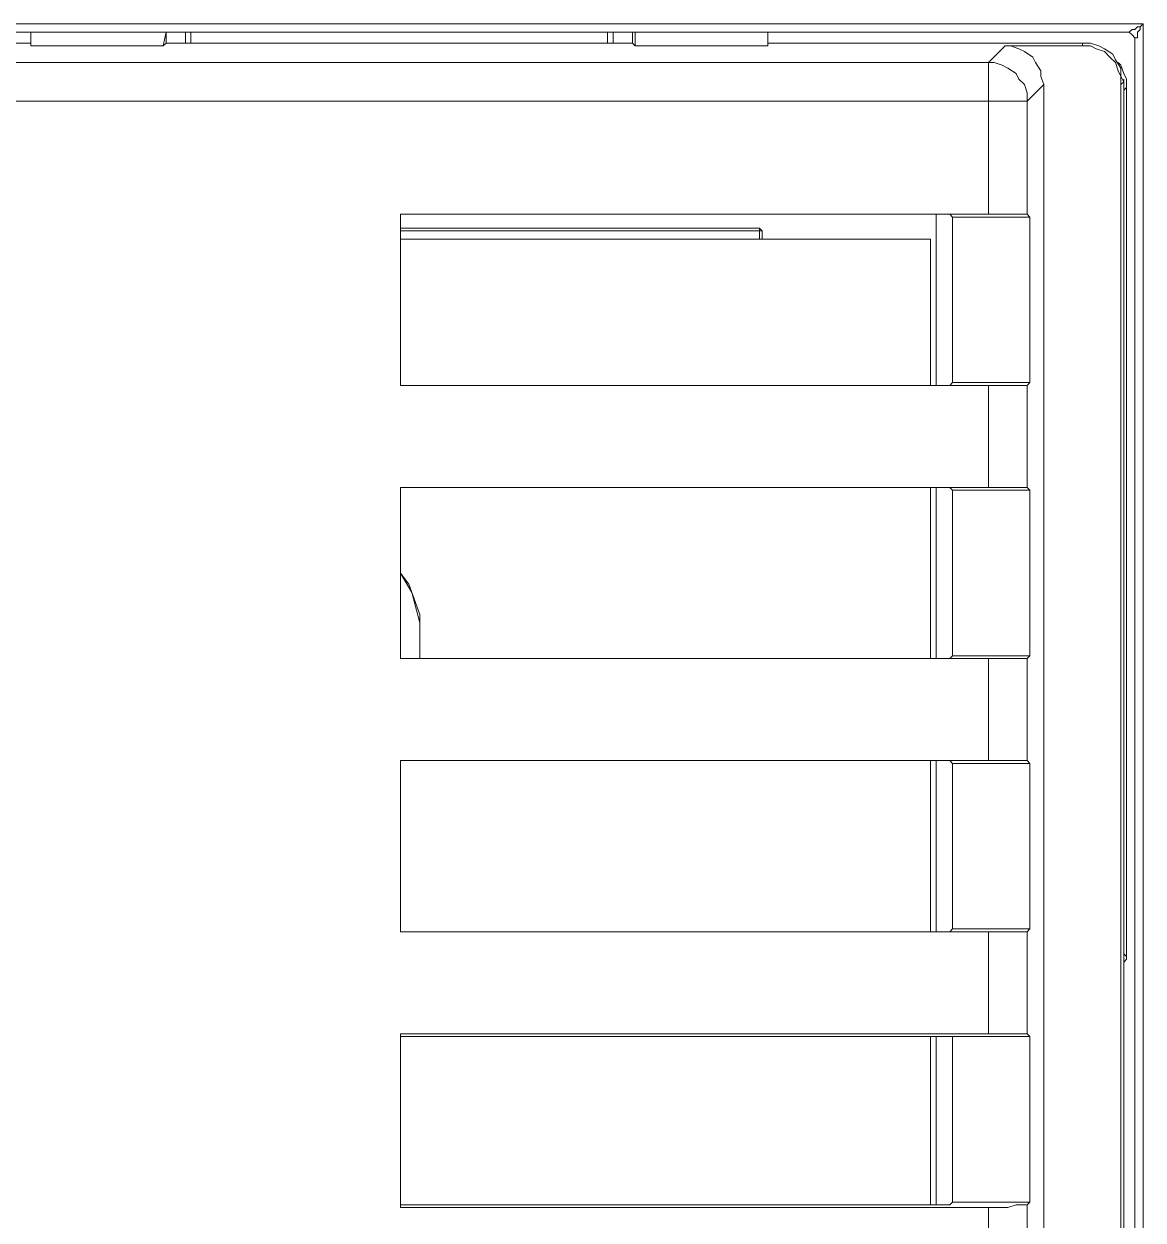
# Model space of a CAD drawing. Header units: centimetres. Extents: x -12.2 to 12.2, y -6.1 to 6.1.
# Drawn here: x -7.083 to -5.652, y 2.215 to 3.745 of the extents above; entities that cross this region are included whole.
import ezdxf

# ---------------------------------------------------------------- set-up
doc = ezdxf.new("R2010")
doc.units = ezdxf.units.CM
doc.header["$MEASUREMENT"] = 0
doc.layers.add('Camada 1', color=7, linetype='Continuous')

msp = doc.modelspace()

# ---------------------------------------------------------------- linework, layer by layer
at = {"layer": 'Camada 1', "lineweight": 9}
for points in [[(-10.15359, 3.74466), (-10.15359, 3.74466), (-5.65215, 3.74466), (-5.65215, 3.74466)], [(-5.67331, 3.73408), (-5.67331, 3.73408), (-10.13242, 3.73408), (-10.13242, 3.73408)], [(-7.07384, 3.71644), (-7.07384, 3.71644), (-7.07384, 3.73408), (-7.07384, 3.73408)], [(-6.90451, 3.71644), (-6.90451, 3.71644), (-6.90098, 3.73408), (-6.90098, 3.73408)], [(-6.90098, 3.73408), (-6.90098, 3.73408), (-6.90098, 3.71997), (-6.90098, 3.71997)], [(-6.87629, 3.71997), (-6.87629, 3.71997), (-6.87629, 3.73408), (-6.87629, 3.73408)], [(-6.86923, 3.73408), (-6.86923, 3.73408), (-6.86923, 3.71997), (-6.86923, 3.71997)], [(-6.33654, 3.71997), (-6.33654, 3.71997), (-6.33654, 3.73408), (-6.33654, 3.73408)], [(-6.32948, 3.73408), (-6.32948, 3.73408), (-6.32948, 3.71997), (-6.32948, 3.71997)], [(-6.30479, 3.71997), (-6.30479, 3.71997), (-6.30479, 3.73408), (-6.30479, 3.73408)], [(-6.30126, 3.73408), (-6.30126, 3.73408), (-6.30126, 3.71644), (-6.30126, 3.71644)], [(-6.13192, 3.71644), (-6.13192, 3.71644), (-6.13192, 3.73408), (-6.13192, 3.73408)], [(-5.65215, 3.74466), (-5.65215, 3.74466), (-5.65215, -2.02326), (-5.65215, -2.02326)], [(-8.7319, 3.71997), (-8.7319, 3.71997), (-7.07384, 3.71997), (-7.07384, 3.71997)], [(-6.90451, 3.71644), (-6.90451, 3.71644), (-7.07384, 3.71644), (-7.07384, 3.71644)], [(-6.90098, 3.71997), (-6.90098, 3.71997), (-6.90451, 3.71644), (-6.90451, 3.71644)], [(-6.90098, 3.71997), (-6.90098, 3.71997), (-6.30479, 3.71997), (-6.30479, 3.71997)], [(-6.30479, 3.71997), (-6.30479, 3.71997), (-6.30126, 3.71644), (-6.30126, 3.71644)], [(-6.13192, 3.71644), (-6.13192, 3.71644), (-6.30126, 3.71644), (-6.30126, 3.71644)], [(-6.13192, 3.71997), (-6.13192, 3.71997), (-5.72976, 3.71997), (-5.72976, 3.71997)], [(-5.8497, 3.69527), (-5.8497, 3.69527), (-5.82854, 3.71644), (-5.82854, 3.71644)], [(-5.72976, 3.71644), (-5.72976, 3.71644), (-5.82854, 3.71644), (-5.82854, 3.71644)], [(-5.72976, 3.71644), (-5.72976, 3.71644), (-5.72976, 3.71997), (-5.72976, 3.71997)], [(-5.66273, -2.02326), (-5.66273, -2.02326), (-5.66273, 3.72349), (-5.66273, 3.72349)], [(-9.95604, 3.69527), (-9.95604, 3.69527), (-5.8497, 3.69527), (-5.8497, 3.69527)], [(-5.67684, 3.67058), (-5.67684, 3.67058), (-5.68037, 3.66705), (-5.68037, 3.66705)], [(-5.67684, 3.67058), (-5.67684, 3.67058), (-5.67684, 2.44644), (-5.67684, 2.44644)], [(-5.77915, 3.66705), (-5.77915, 3.66705), (-5.80031, 3.64588), (-5.80031, 3.64588)], [(-5.77915, -2.05501), (-5.77915, -2.05501), (-5.77915, 3.66705), (-5.77915, 3.66705)], [(-5.68037, -2.05501), (-5.68037, -2.05501), (-5.68037, 3.66705), (-5.68037, 3.66705)], [(-5.67331, 3.66352), (-5.67331, 3.66352), (-5.67684, 3.65999), (-5.67684, 3.65999)], [(-5.67684, 3.65999), (-5.67684, 3.65999), (-5.67684, 2.5558), (-5.67684, 2.5558)], [(-5.67331, 2.55227), (-5.67331, 2.55227), (-5.67331, 3.66352), (-5.67331, 3.66352)], [(-5.8497, 3.64588), (-5.8497, 3.64588), (-9.95604, 3.64588), (-9.95604, 3.64588)], [(-5.8497, 3.50124), (-5.8497, 3.50124), (-5.8497, 3.64588), (-5.8497, 3.64588)], [(-5.80031, 3.64588), (-5.80031, 3.64588), (-5.80031, 3.50124), (-5.80031, 3.50124)], [(-5.8497, 3.50124), (-5.8497, 3.50124), (-6.60112, 3.50124), (-6.60112, 3.50124)], [(-6.60112, 3.50124), (-6.60112, 3.50124), (-6.60112, 3.28252), (-6.60112, 3.28252)], [(-6.60112, 3.50124), (-6.60112, 3.50124), (-6.60112, 3.28252), (-6.60112, 3.28252)], [(-5.89909, 3.50124), (-5.89909, 3.50124), (-6.60112, 3.50124), (-6.60112, 3.50124)], [(-5.91673, 3.50124), (-5.91673, 3.50124), (-5.91673, 3.28252), (-5.91673, 3.28252)], [(-5.89556, 3.49772), (-5.89556, 3.49772), (-5.89909, 3.50124), (-5.89909, 3.50124)], [(-5.79679, 3.49772), (-5.79679, 3.49772), (-5.89556, 3.49772), (-5.89556, 3.49772)], [(-5.89556, 3.49772), (-5.89556, 3.49772), (-5.89556, 3.28605), (-5.89556, 3.28605)], [(-5.79679, 3.49772), (-5.79679, 3.49772), (-5.80031, 3.50124), (-5.80031, 3.50124)], [(-5.79679, 3.49772), (-5.79679, 3.49772), (-5.79679, 3.28605), (-5.79679, 3.28605)], [(-6.14251, 3.48361), (-6.14251, 3.48361), (-6.60112, 3.48361), (-6.60112, 3.48361)], [(-6.60112, 3.48008), (-6.60112, 3.48008), (-6.14251, 3.48008), (-6.14251, 3.48008)], [(-6.14251, 3.48008), (-6.14251, 3.48008), (-6.14251, 3.46949), (-6.14251, 3.46949)], [(-6.13898, 3.46949), (-6.13898, 3.46949), (-6.13898, 3.48008), (-6.13898, 3.48008)], [(-5.92379, 3.46949), (-5.92379, 3.46949), (-6.60112, 3.46949), (-6.60112, 3.46949)], [(-5.92379, 3.28252), (-5.92379, 3.28252), (-5.92379, 3.46949), (-5.92379, 3.46949)], [(-6.60112, 3.28252), (-6.60112, 3.28252), (-5.8497, 3.28252), (-5.8497, 3.28252)], [(-6.60112, 3.28252), (-6.60112, 3.28252), (-5.89909, 3.28252), (-5.89909, 3.28252)], [(-5.89909, 3.28252), (-5.89909, 3.28252), (-5.89556, 3.28605), (-5.89556, 3.28605)], [(-5.89556, 3.28605), (-5.89556, 3.28605), (-5.79679, 3.28605), (-5.79679, 3.28605)], [(-5.8497, 3.15199), (-5.8497, 3.15199), (-5.8497, 3.28252), (-5.8497, 3.28252)], [(-5.80031, 3.28252), (-5.80031, 3.28252), (-5.79679, 3.28605), (-5.79679, 3.28605)], [(-5.80031, 3.28252), (-5.80031, 3.28252), (-5.80031, 3.15199), (-5.80031, 3.15199)], [(-5.8497, 3.15199), (-5.8497, 3.15199), (-6.60112, 3.15199), (-6.60112, 3.15199)], [(-6.60112, 3.15199), (-6.60112, 3.15199), (-6.60112, 2.93327), (-6.60112, 2.93327)], [(-6.60112, 3.15199), (-6.60112, 3.15199), (-6.60112, 2.93327), (-6.60112, 2.93327)], [(-5.89909, 3.15199), (-5.89909, 3.15199), (-6.60112, 3.15199), (-6.60112, 3.15199)], [(-5.92379, 2.93327), (-5.92379, 2.93327), (-5.92379, 3.15199), (-5.92379, 3.15199)], [(-5.91673, 3.15199), (-5.91673, 3.15199), (-5.91673, 2.93327), (-5.91673, 2.93327)], [(-5.89556, 3.14847), (-5.89556, 3.14847), (-5.89909, 3.15199), (-5.89909, 3.15199)], [(-5.79679, 3.14847), (-5.79679, 3.14847), (-5.80031, 3.15199), (-5.80031, 3.15199)], [(-5.79679, 3.14847), (-5.79679, 3.14847), (-5.89556, 3.14847), (-5.89556, 3.14847)], [(-5.89556, 3.14847), (-5.89556, 3.14847), (-5.89556, 2.9368), (-5.89556, 2.9368)], [(-5.79679, 3.14847), (-5.79679, 3.14847), (-5.79679, 2.9368), (-5.79679, 2.9368)], [(-5.89909, 2.93327), (-5.89909, 2.93327), (-5.89556, 2.9368), (-5.89556, 2.9368)], [(-5.89556, 2.9368), (-5.89556, 2.9368), (-5.79679, 2.9368), (-5.79679, 2.9368)], [(-5.80031, 2.93327), (-5.80031, 2.93327), (-5.79679, 2.9368), (-5.79679, 2.9368)], [(-6.60112, 2.93327), (-6.60112, 2.93327), (-5.8497, 2.93327), (-5.8497, 2.93327)], [(-6.60112, 2.93327), (-6.60112, 2.93327), (-5.89909, 2.93327), (-5.89909, 2.93327)], [(-5.8497, 2.80274), (-5.8497, 2.80274), (-5.8497, 2.93327), (-5.8497, 2.93327)], [(-5.80031, 2.93327), (-5.80031, 2.93327), (-5.80031, 2.80274), (-5.80031, 2.80274)], [(-5.8497, 2.80274), (-5.8497, 2.80274), (-6.60112, 2.80274), (-6.60112, 2.80274)], [(-6.60112, 2.80274), (-6.60112, 2.80274), (-6.60112, 2.58402), (-6.60112, 2.58402)], [(-6.60112, 2.80274), (-6.60112, 2.80274), (-6.60112, 2.58402), (-6.60112, 2.58402)], [(-5.89909, 2.80274), (-5.89909, 2.80274), (-6.60112, 2.80274), (-6.60112, 2.80274)], [(-5.92379, 2.58402), (-5.92379, 2.58402), (-5.92379, 2.80274), (-5.92379, 2.80274)], [(-5.91673, 2.80274), (-5.91673, 2.80274), (-5.91673, 2.58402), (-5.91673, 2.58402)], [(-5.89556, 2.79922), (-5.89556, 2.79922), (-5.89909, 2.80274), (-5.89909, 2.80274)], [(-5.79679, 2.79922), (-5.79679, 2.79922), (-5.89556, 2.79922), (-5.89556, 2.79922)], [(-5.89556, 2.79922), (-5.89556, 2.79922), (-5.89556, 2.58755), (-5.89556, 2.58755)], [(-5.79679, 2.79922), (-5.79679, 2.79922), (-5.80031, 2.80274), (-5.80031, 2.80274)], [(-5.79679, 2.79922), (-5.79679, 2.79922), (-5.79679, 2.58755), (-5.79679, 2.58755)], [(-5.89909, 2.58402), (-5.89909, 2.58402), (-5.89556, 2.58755), (-5.89556, 2.58755)], [(-5.89556, 2.58755), (-5.89556, 2.58755), (-5.79679, 2.58755), (-5.79679, 2.58755)], [(-5.80031, 2.58402), (-5.80031, 2.58402), (-5.79679, 2.58755), (-5.79679, 2.58755)], [(-6.60112, 2.58402), (-6.60112, 2.58402), (-5.8497, 2.58402), (-5.8497, 2.58402)], [(-6.60112, 2.58402), (-6.60112, 2.58402), (-5.89909, 2.58402), (-5.89909, 2.58402)], [(-5.8497, 2.45349), (-5.8497, 2.45349), (-5.8497, 2.58402), (-5.8497, 2.58402)], [(-5.80031, 2.58402), (-5.80031, 2.58402), (-5.80031, 2.45349), (-5.80031, 2.45349)], [(-5.67684, 2.5558), (-5.67684, 2.5558), (-5.67331, 2.55227), (-5.67331, 2.55227)], [(-5.8497, 2.45349), (-5.8497, 2.45349), (-6.60112, 2.45349), (-6.60112, 2.45349)], [(-6.60112, 2.45349), (-6.60112, 2.45349), (-6.60112, 2.23124), (-6.60112, 2.23124)], [(-6.60112, 2.44997), (-6.60112, 2.44997), (-6.60112, 2.45349), (-6.60112, 2.45349)], [(-5.89909, 2.44997), (-5.89909, 2.44997), (-6.60112, 2.44997), (-6.60112, 2.44997)], [(-6.60112, 2.44997), (-6.60112, 2.44997), (-6.60112, 2.23477), (-6.60112, 2.23477)], [(-5.92379, 2.23477), (-5.92379, 2.23477), (-5.92379, 2.44997), (-5.92379, 2.44997)], [(-5.91673, 2.44997), (-5.91673, 2.44997), (-5.91673, 2.23477), (-5.91673, 2.23477)], [(-5.89556, 2.44997), (-5.89556, 2.44997), (-5.89909, 2.44997), (-5.89909, 2.44997)], [(-5.79679, 2.44997), (-5.79679, 2.44997), (-5.89556, 2.44997), (-5.89556, 2.44997)], [(-5.89556, 2.44997), (-5.89556, 2.44997), (-5.89556, 2.2383), (-5.89556, 2.2383)], [(-5.79679, 2.44997), (-5.79679, 2.44997), (-5.80031, 2.45349), (-5.80031, 2.45349)], [(-5.79679, 2.44997), (-5.79679, 2.44997), (-5.79679, 2.2383), (-5.79679, 2.2383)], [(-5.67684, 2.44644), (-5.67684, 2.44644), (-5.67684, 2.44291), (-5.67684, 2.44291)], [(-5.67684, 2.44291), (-5.67684, 2.44291), (-5.67684, 1.54333), (-5.67684, 1.54333)], [(-6.60112, 2.23477), (-6.60112, 2.23477), (-5.89909, 2.23477), (-5.89909, 2.23477)], [(-6.60112, 2.23477), (-6.60112, 2.23477), (-6.60112, 2.23124), (-6.60112, 2.23124)], [(-5.89909, 2.23477), (-5.89909, 2.23477), (-5.89556, 2.2383), (-5.89556, 2.2383)], [(-5.89556, 2.2383), (-5.89556, 2.2383), (-5.79679, 2.2383), (-5.79679, 2.2383)], [(-5.80031, 2.23477), (-5.80031, 2.23477), (-5.79679, 2.2383), (-5.79679, 2.2383)], [(-5.80031, 2.23477), (-5.80031, 2.23477), (-5.80031, 2.10072), (-5.80031, 2.10072)], [(-6.60112, 2.23124), (-6.60112, 2.23124), (-5.8497, 2.23124), (-5.8497, 2.23124)], [(-5.8497, 2.10424), (-5.8497, 2.10424), (-5.8497, 2.23124), (-5.8497, 2.23124)]]:
    msp.add_open_spline(points, degree=3, dxfattribs=at)
for points, knots in [([(-5.67331, 3.73408), (-5.67331, 3.73408), (-5.67331, 3.73408), (-5.67331, 3.73408), (-5.67331, 3.73408), (-5.66979, 3.73408), (-5.66979, 3.73408), (-5.66979, 3.73408), (-5.66626, 3.7376), (-5.66626, 3.7376), (-5.66626, 3.7376), (-5.66273, 3.7376), (-5.66273, 3.7376), (-5.66273, 3.7376), (-5.6592, 3.74113), (-5.6592, 3.74113), (-5.6592, 3.74113), (-5.65567, 3.74113), (-5.65567, 3.74113), (-5.65567, 3.74113), (-5.65215, 3.74466), (-5.65215, 3.74466)], [0, 0, 0, 0, 0.1428571, 0.1428571, 0.1428571, 0.2857143, 0.2857143, 0.2857143, 0.4285714, 0.4285714, 0.4285714, 0.5714286, 0.5714286, 0.5714286, 0.7142857, 0.7142857, 0.7142857, 0.8571429, 0.8571429, 0.8571429, 1, 1, 1, 1]), ([(-5.67331, 3.73408), (-5.67331, 3.73408), (-5.66979, 3.73408), (-5.66979, 3.73408), (-5.66979, 3.73408), (-5.66626, 3.73055), (-5.66626, 3.73055), (-5.66626, 3.73055), (-5.66273, 3.72702), (-5.66273, 3.72702), (-5.66273, 3.72702), (-5.66273, 3.72349), (-5.66273, 3.72349)], [0, 0, 0, 0, 0.25, 0.25, 0.25, 0.5, 0.5, 0.5, 0.75, 0.75, 0.75, 1, 1, 1, 1]), ([(-5.65215, 3.74466), (-5.65215, 3.74466), (-5.65567, 3.74113), (-5.65567, 3.74113), (-5.65567, 3.74113), (-5.65567, 3.7376), (-5.65567, 3.7376), (-5.65567, 3.7376), (-5.6592, 3.73408), (-5.6592, 3.73408), (-5.6592, 3.73408), (-5.6592, 3.73055), (-5.6592, 3.73055), (-5.6592, 3.73055), (-5.6592, 3.72702), (-5.6592, 3.72702), (-5.6592, 3.72702), (-5.66273, 3.72702), (-5.66273, 3.72702), (-5.66273, 3.72702), (-5.66273, 3.72349), (-5.66273, 3.72349)], [0, 0, 0, 0, 0.1428571, 0.1428571, 0.1428571, 0.2857143, 0.2857143, 0.2857143, 0.4285714, 0.4285714, 0.4285714, 0.5714286, 0.5714286, 0.5714286, 0.7142857, 0.7142857, 0.7142857, 0.8571429, 0.8571429, 0.8571429, 1, 1, 1, 1]), ([(-5.82854, 3.71644), (-5.82854, 3.71644), (-5.82148, 3.71644), (-5.82148, 3.71644), (-5.82148, 3.71644), (-5.8109, 3.71291), (-5.8109, 3.71291), (-5.8109, 3.71291), (-5.80384, 3.70938), (-5.80384, 3.70938), (-5.80384, 3.70938), (-5.79326, 3.70233), (-5.79326, 3.70233), (-5.79326, 3.70233), (-5.78973, 3.69527), (-5.78973, 3.69527), (-5.78973, 3.69527), (-5.78267, 3.68469), (-5.78267, 3.68469), (-5.78267, 3.68469), (-5.78267, 3.67763), (-5.78267, 3.67763), (-5.78267, 3.67763), (-5.77915, 3.66705), (-5.77915, 3.66705)], [0, 0, 0, 0, 0.125, 0.125, 0.125, 0.25, 0.25, 0.25, 0.375, 0.375, 0.375, 0.5, 0.5, 0.5, 0.625, 0.625, 0.625, 0.75, 0.75, 0.75, 0.875, 0.875, 0.875, 1, 1, 1, 1]), ([(-5.72976, 3.71997), (-5.72976, 3.71997), (-5.71917, 3.71997), (-5.71917, 3.71997), (-5.71917, 3.71997), (-5.70859, 3.71644), (-5.70859, 3.71644), (-5.70859, 3.71644), (-5.70154, 3.71291), (-5.70154, 3.71291), (-5.70154, 3.71291), (-5.69095, 3.70586), (-5.69095, 3.70586), (-5.69095, 3.70586), (-5.68742, 3.6988), (-5.68742, 3.6988), (-5.68742, 3.6988), (-5.68037, 3.68822), (-5.68037, 3.68822), (-5.68037, 3.68822), (-5.68037, 3.67763), (-5.68037, 3.67763), (-5.68037, 3.67763), (-5.67684, 3.67058), (-5.67684, 3.67058)], [0, 0, 0, 0, 0.125, 0.125, 0.125, 0.25, 0.25, 0.25, 0.375, 0.375, 0.375, 0.5, 0.5, 0.5, 0.625, 0.625, 0.625, 0.75, 0.75, 0.75, 0.875, 0.875, 0.875, 1, 1, 1, 1]), ([(-5.68037, 3.66705), (-5.68037, 3.66705), (-5.68037, 3.67763), (-5.68037, 3.67763), (-5.68037, 3.67763), (-5.6839, 3.68469), (-5.6839, 3.68469), (-5.6839, 3.68469), (-5.68742, 3.69527), (-5.68742, 3.69527), (-5.68742, 3.69527), (-5.69448, 3.70233), (-5.69448, 3.70233), (-5.69448, 3.70233), (-5.70154, 3.70938), (-5.70154, 3.70938), (-5.70154, 3.70938), (-5.71212, 3.71291), (-5.71212, 3.71291), (-5.71212, 3.71291), (-5.71917, 3.71644), (-5.71917, 3.71644), (-5.71917, 3.71644), (-5.72976, 3.71644), (-5.72976, 3.71644)], [0, 0, 0, 0, 0.125, 0.125, 0.125, 0.25, 0.25, 0.25, 0.375, 0.375, 0.375, 0.5, 0.5, 0.5, 0.625, 0.625, 0.625, 0.75, 0.75, 0.75, 0.875, 0.875, 0.875, 1, 1, 1, 1]), ([(-5.8497, 3.64588), (-5.8497, 3.64588), (-5.8497, 3.65647), (-5.8497, 3.65647), (-5.8497, 3.65647), (-5.8497, 3.66705), (-5.8497, 3.66705), (-5.8497, 3.66705), (-5.8497, 3.6741), (-5.8497, 3.6741), (-5.8497, 3.6741), (-5.8497, 3.68116), (-5.8497, 3.68116), (-5.8497, 3.68116), (-5.8497, 3.68822), (-5.8497, 3.68822), (-5.8497, 3.68822), (-5.8497, 3.69174), (-5.8497, 3.69174), (-5.8497, 3.69174), (-5.8497, 3.69527), (-5.8497, 3.69527)], [0, 0, 0, 0, 0.1428571, 0.1428571, 0.1428571, 0.2857143, 0.2857143, 0.2857143, 0.4285714, 0.4285714, 0.4285714, 0.5714286, 0.5714286, 0.5714286, 0.7142857, 0.7142857, 0.7142857, 0.8571429, 0.8571429, 0.8571429, 1, 1, 1, 1]), ([(-5.8497, 3.69527), (-5.8497, 3.69527), (-5.84265, 3.69527), (-5.84265, 3.69527), (-5.84265, 3.69527), (-5.83206, 3.69174), (-5.83206, 3.69174), (-5.83206, 3.69174), (-5.82501, 3.68822), (-5.82501, 3.68822), (-5.82501, 3.68822), (-5.81442, 3.68116), (-5.81442, 3.68116), (-5.81442, 3.68116), (-5.8109, 3.6741), (-5.8109, 3.6741), (-5.8109, 3.6741), (-5.80384, 3.66705), (-5.80384, 3.66705), (-5.80384, 3.66705), (-5.80031, 3.65647), (-5.80031, 3.65647), (-5.80031, 3.65647), (-5.80031, 3.64588), (-5.80031, 3.64588)], [0, 0, 0, 0, 0.125, 0.125, 0.125, 0.25, 0.25, 0.25, 0.375, 0.375, 0.375, 0.5, 0.5, 0.5, 0.625, 0.625, 0.625, 0.75, 0.75, 0.75, 0.875, 0.875, 0.875, 1, 1, 1, 1]), ([(-5.67331, 3.66352), (-5.67331, 3.66352), (-5.67331, 3.6741), (-5.67331, 3.6741), (-5.67331, 3.6741), (-5.67684, 3.68116), (-5.67684, 3.68116), (-5.67684, 3.68116), (-5.68037, 3.69174), (-5.68037, 3.69174), (-5.68037, 3.69174), (-5.6839, 3.69527), (-5.6839, 3.69527)], [0, 0, 0, 0, 0.25, 0.25, 0.25, 0.5, 0.5, 0.5, 0.75, 0.75, 0.75, 1, 1, 1, 1]), ([(-5.67684, 3.6741), (-5.67684, 3.6741), (-5.67684, 3.67058), (-5.67684, 3.67058), (-5.67684, 3.67058), (-5.67684, 3.65999), (-5.67684, 3.65999)], [0, 0, 0, 0, 0.5, 0.5, 0.5, 1, 1, 1, 1]), ([(-5.8497, 3.64588), (-5.8497, 3.64588), (-5.84265, 3.64588), (-5.84265, 3.64588), (-5.84265, 3.64588), (-5.83206, 3.64588), (-5.83206, 3.64588), (-5.83206, 3.64588), (-5.82501, 3.64588), (-5.82501, 3.64588), (-5.82501, 3.64588), (-5.81442, 3.64588), (-5.81442, 3.64588), (-5.81442, 3.64588), (-5.8109, 3.64588), (-5.8109, 3.64588), (-5.8109, 3.64588), (-5.80384, 3.64588), (-5.80384, 3.64588), (-5.80384, 3.64588), (-5.80031, 3.64588), (-5.80031, 3.64588)], [0, 0, 0, 0, 0.1428571, 0.1428571, 0.1428571, 0.2857143, 0.2857143, 0.2857143, 0.4285714, 0.4285714, 0.4285714, 0.5714286, 0.5714286, 0.5714286, 0.7142857, 0.7142857, 0.7142857, 0.8571429, 0.8571429, 0.8571429, 1, 1, 1, 1]), ([(-5.80031, 3.50124), (-5.80031, 3.50124), (-5.80384, 3.50124), (-5.80384, 3.50124), (-5.80384, 3.50124), (-5.8109, 3.50124), (-5.8109, 3.50124), (-5.8109, 3.50124), (-5.81442, 3.50124), (-5.81442, 3.50124), (-5.81442, 3.50124), (-5.82501, 3.50124), (-5.82501, 3.50124), (-5.82501, 3.50124), (-5.83206, 3.50124), (-5.83206, 3.50124), (-5.83206, 3.50124), (-5.84265, 3.50124), (-5.84265, 3.50124), (-5.84265, 3.50124), (-5.8497, 3.50124), (-5.8497, 3.50124)], [0, 0, 0, 0, 0.1428571, 0.1428571, 0.1428571, 0.2857143, 0.2857143, 0.2857143, 0.4285714, 0.4285714, 0.4285714, 0.5714286, 0.5714286, 0.5714286, 0.7142857, 0.7142857, 0.7142857, 0.8571429, 0.8571429, 0.8571429, 1, 1, 1, 1]), ([(-6.14251, 3.48361), (-6.14251, 3.48361), (-6.14251, 3.48361), (-6.14251, 3.48361), (-6.14251, 3.48361), (-6.14251, 3.48008), (-6.14251, 3.48008)], [0, 0, 0, 0, 0.5, 0.5, 0.5, 1, 1, 1, 1]), ([(-6.13898, 3.48008), (-6.13898, 3.48008), (-6.13898, 3.48008), (-6.13898, 3.48008), (-6.13898, 3.48008), (-6.14251, 3.48361), (-6.14251, 3.48361)], [0, 0, 0, 0, 0.5, 0.5, 0.5, 1, 1, 1, 1]), ([(-6.14251, 3.48008), (-6.14251, 3.48008), (-6.14251, 3.48008), (-6.14251, 3.48008), (-6.14251, 3.48008), (-6.13898, 3.48008), (-6.13898, 3.48008)], [0, 0, 0, 0, 0.5, 0.5, 0.5, 1, 1, 1, 1]), ([(-6.14251, 3.46949), (-6.14251, 3.46949), (-6.14251, 3.46949), (-6.14251, 3.46949), (-6.14251, 3.46949), (-6.13898, 3.46949), (-6.13898, 3.46949)], [0, 0, 0, 0, 0.5, 0.5, 0.5, 1, 1, 1, 1]), ([(-5.8497, 3.28252), (-5.8497, 3.28252), (-5.84265, 3.28252), (-5.84265, 3.28252), (-5.84265, 3.28252), (-5.83206, 3.28252), (-5.83206, 3.28252), (-5.83206, 3.28252), (-5.82501, 3.28252), (-5.82501, 3.28252), (-5.82501, 3.28252), (-5.81442, 3.28252), (-5.81442, 3.28252), (-5.81442, 3.28252), (-5.8109, 3.28252), (-5.8109, 3.28252), (-5.8109, 3.28252), (-5.80384, 3.28252), (-5.80384, 3.28252), (-5.80384, 3.28252), (-5.80031, 3.28252), (-5.80031, 3.28252)], [0, 0, 0, 0, 0.1428571, 0.1428571, 0.1428571, 0.2857143, 0.2857143, 0.2857143, 0.4285714, 0.4285714, 0.4285714, 0.5714286, 0.5714286, 0.5714286, 0.7142857, 0.7142857, 0.7142857, 0.8571429, 0.8571429, 0.8571429, 1, 1, 1, 1]), ([(-5.80031, 3.15199), (-5.80031, 3.15199), (-5.80384, 3.15199), (-5.80384, 3.15199), (-5.80384, 3.15199), (-5.8109, 3.15199), (-5.8109, 3.15199), (-5.8109, 3.15199), (-5.81442, 3.15199), (-5.81442, 3.15199), (-5.81442, 3.15199), (-5.82501, 3.15199), (-5.82501, 3.15199), (-5.82501, 3.15199), (-5.83206, 3.15199), (-5.83206, 3.15199), (-5.83206, 3.15199), (-5.84265, 3.15199), (-5.84265, 3.15199), (-5.84265, 3.15199), (-5.8497, 3.15199), (-5.8497, 3.15199)], [0, 0, 0, 0, 0.1428571, 0.1428571, 0.1428571, 0.2857143, 0.2857143, 0.2857143, 0.4285714, 0.4285714, 0.4285714, 0.5714286, 0.5714286, 0.5714286, 0.7142857, 0.7142857, 0.7142857, 0.8571429, 0.8571429, 0.8571429, 1, 1, 1, 1]), ([(-6.57642, 2.93327), (-6.57642, 2.93327), (-6.57642, 2.94738), (-6.57642, 2.94738), (-6.57642, 2.94738), (-6.57642, 2.98972), (-6.57642, 2.98972), (-6.57642, 2.98972), (-6.59054, 3.02852), (-6.59054, 3.02852), (-6.59054, 3.02852), (-6.60112, 3.04263), (-6.60112, 3.04263)], [0, 0, 0, 0, 0.25, 0.25, 0.25, 0.5, 0.5, 0.5, 0.75, 0.75, 0.75, 1, 1, 1, 1]), ([(-6.60112, 3.04263), (-6.60112, 3.04263), (-6.58701, 3.01794), (-6.58701, 3.01794), (-6.58701, 3.01794), (-6.57642, 2.97913), (-6.57642, 2.97913), (-6.57642, 2.97913), (-6.57642, 2.9368), (-6.57642, 2.9368), (-6.57642, 2.9368), (-6.57642, 2.93327), (-6.57642, 2.93327)], [0, 0, 0, 0, 0.25, 0.25, 0.25, 0.5, 0.5, 0.5, 0.75, 0.75, 0.75, 1, 1, 1, 1]), ([(-5.8497, 2.93327), (-5.8497, 2.93327), (-5.84265, 2.93327), (-5.84265, 2.93327), (-5.84265, 2.93327), (-5.83206, 2.93327), (-5.83206, 2.93327), (-5.83206, 2.93327), (-5.82501, 2.93327), (-5.82501, 2.93327), (-5.82501, 2.93327), (-5.81442, 2.93327), (-5.81442, 2.93327), (-5.81442, 2.93327), (-5.8109, 2.93327), (-5.8109, 2.93327), (-5.8109, 2.93327), (-5.80384, 2.93327), (-5.80384, 2.93327), (-5.80384, 2.93327), (-5.80031, 2.93327), (-5.80031, 2.93327)], [0, 0, 0, 0, 0.1428571, 0.1428571, 0.1428571, 0.2857143, 0.2857143, 0.2857143, 0.4285714, 0.4285714, 0.4285714, 0.5714286, 0.5714286, 0.5714286, 0.7142857, 0.7142857, 0.7142857, 0.8571429, 0.8571429, 0.8571429, 1, 1, 1, 1]), ([(-5.80031, 2.80274), (-5.80031, 2.80274), (-5.80384, 2.80274), (-5.80384, 2.80274), (-5.80384, 2.80274), (-5.8109, 2.80274), (-5.8109, 2.80274), (-5.8109, 2.80274), (-5.81442, 2.80274), (-5.81442, 2.80274), (-5.81442, 2.80274), (-5.82501, 2.80274), (-5.82501, 2.80274), (-5.82501, 2.80274), (-5.83206, 2.80274), (-5.83206, 2.80274), (-5.83206, 2.80274), (-5.84265, 2.80274), (-5.84265, 2.80274), (-5.84265, 2.80274), (-5.8497, 2.80274), (-5.8497, 2.80274)], [0, 0, 0, 0, 0.1428571, 0.1428571, 0.1428571, 0.2857143, 0.2857143, 0.2857143, 0.4285714, 0.4285714, 0.4285714, 0.5714286, 0.5714286, 0.5714286, 0.7142857, 0.7142857, 0.7142857, 0.8571429, 0.8571429, 0.8571429, 1, 1, 1, 1]), ([(-5.8497, 2.58402), (-5.8497, 2.58402), (-5.84265, 2.58402), (-5.84265, 2.58402), (-5.84265, 2.58402), (-5.83206, 2.58402), (-5.83206, 2.58402), (-5.83206, 2.58402), (-5.82501, 2.58402), (-5.82501, 2.58402), (-5.82501, 2.58402), (-5.81442, 2.58402), (-5.81442, 2.58402), (-5.81442, 2.58402), (-5.8109, 2.58402), (-5.8109, 2.58402), (-5.8109, 2.58402), (-5.80384, 2.58402), (-5.80384, 2.58402), (-5.80384, 2.58402), (-5.80031, 2.58402), (-5.80031, 2.58402)], [0, 0, 0, 0, 0.1428571, 0.1428571, 0.1428571, 0.2857143, 0.2857143, 0.2857143, 0.4285714, 0.4285714, 0.4285714, 0.5714286, 0.5714286, 0.5714286, 0.7142857, 0.7142857, 0.7142857, 0.8571429, 0.8571429, 0.8571429, 1, 1, 1, 1]), ([(-5.67684, 2.54874), (-5.67684, 2.54874), (-5.67684, 2.55227), (-5.67684, 2.55227), (-5.67684, 2.55227), (-5.67684, 2.5558), (-5.67684, 2.5558)], [0, 0, 0, 0, 0.5, 0.5, 0.5, 1, 1, 1, 1]), ([(-5.67684, 2.54522), (-5.67684, 2.54522), (-5.67684, 2.54522), (-5.67684, 2.54522), (-5.67684, 2.54522), (-5.67331, 2.54874), (-5.67331, 2.54874), (-5.67331, 2.54874), (-5.67331, 2.55227), (-5.67331, 2.55227)], [0, 0, 0, 0, 0.3333333, 0.3333333, 0.3333333, 0.6666667, 0.6666667, 0.6666667, 1, 1, 1, 1]), ([(-5.80031, 2.45349), (-5.80031, 2.45349), (-5.80384, 2.45349), (-5.80384, 2.45349), (-5.80384, 2.45349), (-5.8109, 2.45349), (-5.8109, 2.45349), (-5.8109, 2.45349), (-5.81442, 2.45349), (-5.81442, 2.45349), (-5.81442, 2.45349), (-5.82501, 2.45349), (-5.82501, 2.45349), (-5.82501, 2.45349), (-5.83206, 2.45349), (-5.83206, 2.45349), (-5.83206, 2.45349), (-5.84265, 2.45349), (-5.84265, 2.45349), (-5.84265, 2.45349), (-5.8497, 2.45349), (-5.8497, 2.45349)], [0, 0, 0, 0, 0.1428571, 0.1428571, 0.1428571, 0.2857143, 0.2857143, 0.2857143, 0.4285714, 0.4285714, 0.4285714, 0.5714286, 0.5714286, 0.5714286, 0.7142857, 0.7142857, 0.7142857, 0.8571429, 0.8571429, 0.8571429, 1, 1, 1, 1]), ([(-5.8497, 2.23124), (-5.8497, 2.23124), (-5.84265, 2.23124), (-5.84265, 2.23124), (-5.84265, 2.23124), (-5.83206, 2.23124), (-5.83206, 2.23124), (-5.83206, 2.23124), (-5.82501, 2.23124), (-5.82501, 2.23124), (-5.82501, 2.23124), (-5.81442, 2.23477), (-5.81442, 2.23477), (-5.81442, 2.23477), (-5.8109, 2.23477), (-5.8109, 2.23477), (-5.8109, 2.23477), (-5.80384, 2.23477), (-5.80384, 2.23477), (-5.80384, 2.23477), (-5.80031, 2.23477), (-5.80031, 2.23477)], [0, 0, 0, 0, 0.1428571, 0.1428571, 0.1428571, 0.2857143, 0.2857143, 0.2857143, 0.4285714, 0.4285714, 0.4285714, 0.5714286, 0.5714286, 0.5714286, 0.7142857, 0.7142857, 0.7142857, 0.8571429, 0.8571429, 0.8571429, 1, 1, 1, 1])]:
    msp.add_open_spline(points, degree=3, knots=knots, dxfattribs=at)

doc.saveas('drawing.dxf')
